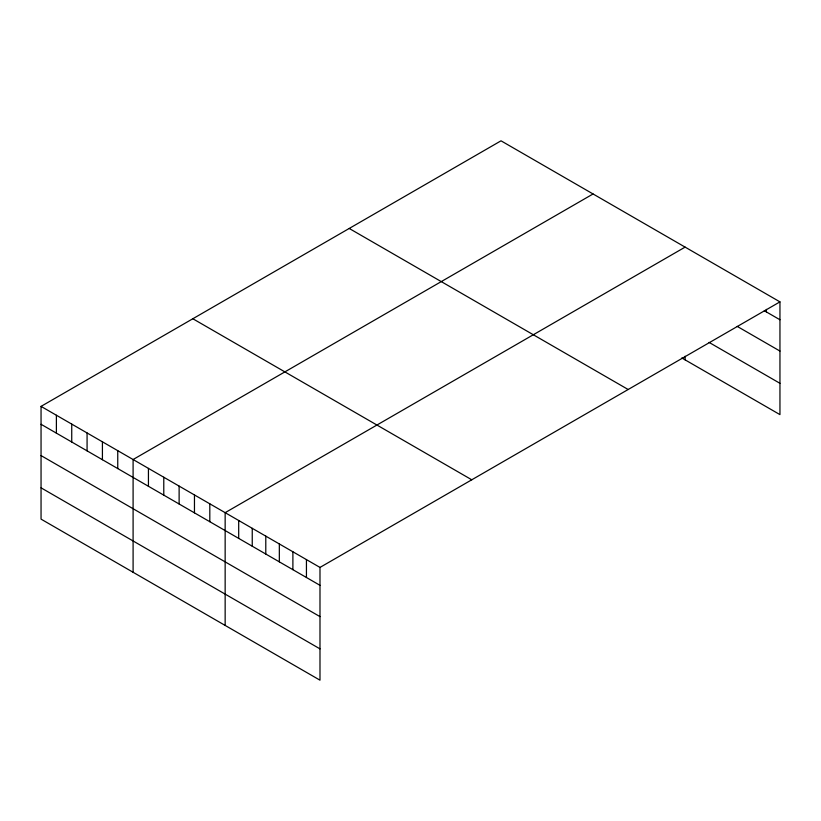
<?xml version="1.0" encoding="UTF-8"?>
<svg xmlns="http://www.w3.org/2000/svg" width="821" height="821" viewBox="0 0 821 821"><rect width="100%" height="100%" fill="white"/><g stroke="black" fill="none" stroke-linecap="round" stroke-linejoin="round"><path stroke-width="1.23" d="M41.05 406.385L319.985 567.424L319.985 680.178L41.05 519.129L41.05 406.385L501.015 140.822L779.95 301.871L779.95 414.615L681.82 357.966M593.06 193.972L133.094 459.524L133.094 572.278M685.114 247.111L225.149 512.673L225.149 625.417M319.985 567.424L779.95 301.871M764.32 310.738L779.95 319.759M737.217 326.389L779.95 351.06M709.077 342.398L779.95 383.315M349.223 228.464L628.157 389.503M192.843 318.753L471.777 479.792M41.05 424.283L319.985 585.322M41.05 455.583L319.985 616.622M41.05 487.828L319.985 648.867M766.404 309.384L766.404 311.939M685.114 356.252L685.114 359.865M306.438 559.604L306.438 577.502M292.892 551.784L292.892 569.671M279.335 543.964L279.335 561.851M265.788 536.134L265.788 554.031M252.242 528.313L252.242 546.211M238.695 520.493L238.695 538.391M209.807 503.817L209.807 521.704M194.464 494.96L194.464 512.848M179.122 486.104L179.122 503.991M163.779 477.247L163.779 495.135M148.437 468.391L148.437 486.278M117.752 450.667L117.752 468.565M102.42 441.811L102.42 459.709M87.077 432.954L87.077 450.852M71.735 424.098L71.735 441.996M56.392 415.241L56.392 433.139"/></g></svg>
